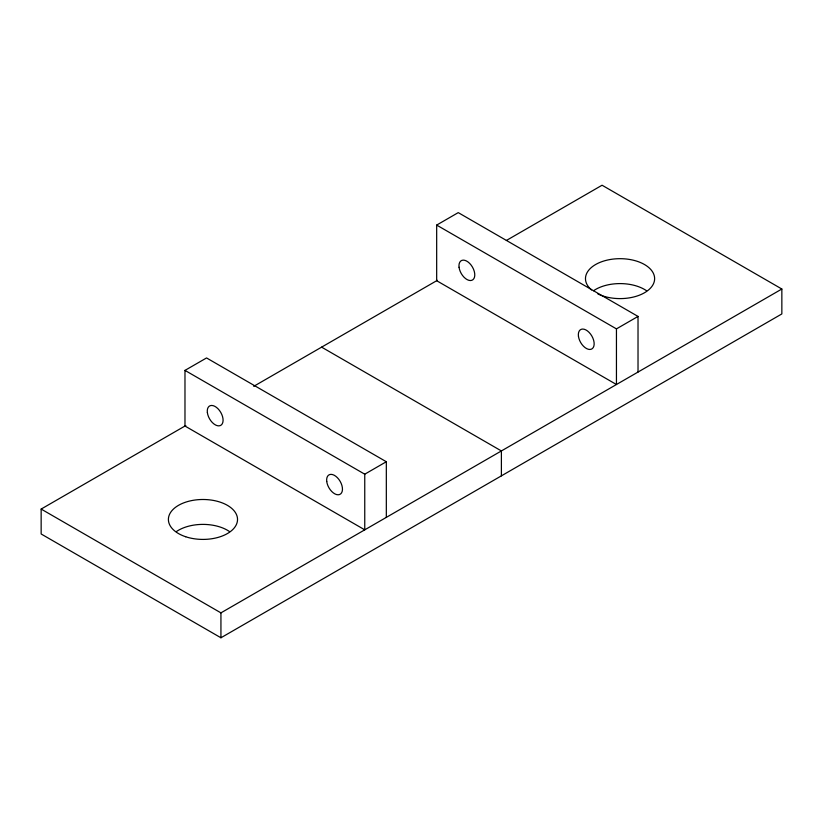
<?xml version="1.0" encoding="UTF-8"?>
<svg xmlns="http://www.w3.org/2000/svg" width="823" height="823" viewBox="0 0 823 823"><rect width="100%" height="100%" fill="white"/><g stroke="black" fill="none" stroke-linecap="round" stroke-linejoin="round"><path stroke-width="1.23" d="M184.98 370.391L364.754 474.192L364.754 529.827L184.98 426.036L184.98 370.391L206.552 357.943L386.326 461.734L386.326 517.369M436.674 225.08L616.448 328.881L616.448 384.516L436.674 280.715L436.674 225.08L458.246 212.622L638.02 316.423L638.02 372.058M506.361 240.481L602.066 185.226L781.85 289.017L781.85 313.933L220.934 637.774L41.15 533.983L41.15 509.067L185.833 425.532M253.721 386.337L437.352 280.324M364.754 474.192L386.326 461.734M616.448 328.881L638.02 316.423M41.15 509.067L220.934 612.868L781.85 289.017M321.608 347.141L501.392 450.942L501.392 475.859M220.934 612.868L220.934 637.774M591.552 289.953A34.576 19.968 0 0 1 614.205 258.967A34.576 19.968 0 0 1 653.441 283.832A34.576 19.968 0 0 1 597.889 293.965M593.496 290.766A34.576 19.968 0 0 1 646.59 290.766M176.41 531.565A34.576 19.968 0 0 1 229.504 531.565M459.059 267.269A11.183 6.461 60 0 0 471.857 280.304A11.183 6.461 60 0 0 469.696 263.432A11.183 6.461 60 0 0 459.059 267.269M578.435 336.185A11.183 6.461 60 0 0 591.233 349.23A11.183 6.461 60 0 0 589.073 332.358A11.183 6.461 60 0 0 578.435 336.185M185.669 536.74A34.576 19.968 0 0 0 237.528 519.447A34.576 19.968 0 0 0 185.669 502.164A34.576 19.968 0 0 0 185.669 536.74M207.365 412.58A11.183 6.461 60 0 0 220.163 425.625A11.183 6.461 60 0 0 218.002 408.753A11.183 6.461 60 0 0 207.365 412.58M326.741 481.506A11.183 6.461 60 0 0 339.539 494.541A11.183 6.461 60 0 0 337.379 477.669A11.183 6.461 60 0 0 326.741 481.506"/></g></svg>
